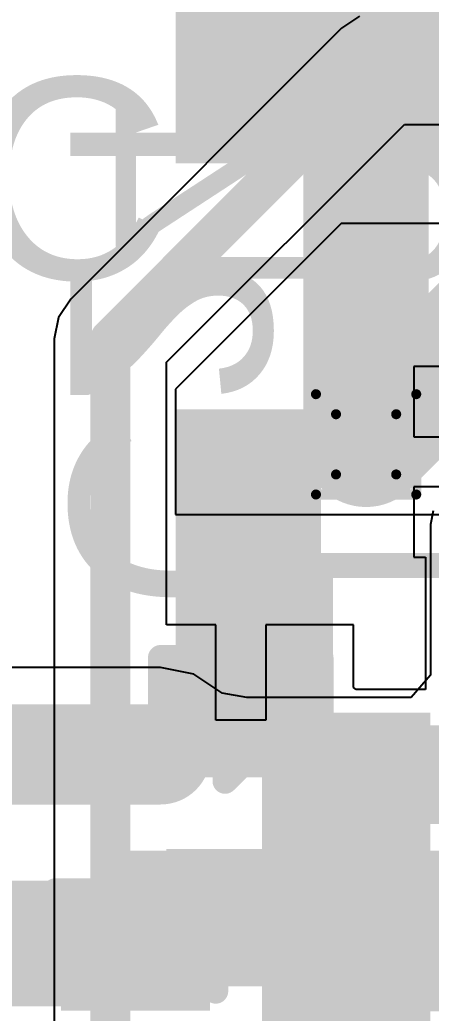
# Model space of a CAD drawing. Header units: inches. Extents: x -8 to 210, y -39 to 109.
# Drawn here: x 8.96 to 11.05, y 49.75 to 54.78 of the extents above; entities that cross this region are included whole.
import ezdxf

# ---------------------------------------------------------------- set-up
doc = ezdxf.new("R2010")
doc.units = ezdxf.units.IN
for name, color, linetype in [('Bottom Layer', 5, 'Continuous'), ('Bottom Overlay', 54, 'Continuous'), ('Bottom Paste', 16, 'Continuous'), ('Bottom Solder', 6, 'Continuous'), ('Drill Drawing', 1, 'Continuous'), ('Top Layer', 1, 'Continuous'), ('Top Overlay', 2, 'Continuous'), ('Top Paste', 8, 'Continuous'), ('Top Solder', 216, 'Continuous'), ('Via Holes', 16, 'Continuous')]:
    doc.layers.add(name, color=color, linetype=linetype)
doc.styles.add('Arial', font='', dxfattribs={"height": 0.2})
doc.styles.get('Arial').set_extended_font_data('Arial')

# ---------------------------------------------------------------- blocks, each defined once
blk = doc.blocks.new('R___0201_B_5')
at = {"layer": 'Bottom Layer'}
for points in [[(-0.41, 0.185), (-0.14, 0.185), (-0.14, -0.185), (-0.41, -0.185)], [(0.14, 0.185), (0.41, 0.185), (0.41, -0.185), (0.14, -0.185)]]:
    blk.add_hatch(color=5, dxfattribs=at).paths.add_polyline_path(points)
at = {"layer": 'Bottom Paste'}
for points in [[(-0.41, 0.185), (-0.14, 0.185), (-0.14, -0.185), (-0.41, -0.185)], [(0.14, 0.185), (0.41, 0.185), (0.41, -0.185), (0.14, -0.185)]]:
    blk.add_hatch(color=16, dxfattribs=at).paths.add_polyline_path(points)
at = {"layer": 'Bottom Solder'}
for points in [[(-0.465, 0.24), (-0.085, 0.24), (-0.085, -0.24), (-0.465, -0.24)], [(0.085, 0.24), (0.465, 0.24), (0.465, -0.24), (0.085, -0.24)]]:
    blk.add_hatch(color=6, dxfattribs=at).paths.add_polyline_path(points)
at = {"layer": 'Bottom Overlay'}
for points in [[(-0.4826, 0.254, 0.127, 0.127, 0), (0.4826, 0.254, 0.127, 0.127, 0)], [(-0.4826, 0.254, 0.127, 0.127, 0), (-0.4826, -0.254, 0.127, 0.127, 0)], [(0.4826, 0.254, 0.127, 0.127, 0), (0.4826, -0.254, 0.127, 0.127, 0)], [(-0.4826, -0.254, 0.127, 0.127, 0), (0.4826, -0.254, 0.127, 0.127, 0)]]:
    blk.add_lwpolyline(points, format="xyseb", dxfattribs=at)
for points in [[(-0.5143, 0.254, 0.0635, 0.0635, 1), (-0.4508, 0.254, 0.0635, 0.0635, 1)], [(-0.5143, 0.254, 0.0635, 0.0635, 1), (-0.4508, 0.254, 0.0635, 0.0635, 1)], [(0.4508, 0.254, 0.0635, 0.0635, 1), (0.5143, 0.254, 0.0635, 0.0635, 1)], [(0.4508, 0.254, 0.0635, 0.0635, 1), (0.5143, 0.254, 0.0635, 0.0635, 1)], [(-0.5143, -0.254, 0.0635, 0.0635, 1), (-0.4508, -0.254, 0.0635, 0.0635, 1)], [(-0.5143, -0.254, 0.0635, 0.0635, 1), (-0.4508, -0.254, 0.0635, 0.0635, 1)], [(0.4508, -0.254, 0.0635, 0.0635, 1), (0.5143, -0.254, 0.0635, 0.0635, 1)], [(0.4508, -0.254, 0.0635, 0.0635, 1), (0.5143, -0.254, 0.0635, 0.0635, 1)]]:
    blk.add_lwpolyline(points, format="xyseb", close=True, dxfattribs=at)
blk = doc.blocks.new('C___0402_B_6')
at = {"layer": 'Bottom Layer'}
for points in [[(-0.2413, 0.3175), (-0.2413, -0.3175), (-0.6985, -0.3175), (-0.6985, 0.3175)], [(0.6985, 0.3175), (0.6985, -0.3175), (0.2413, -0.3175), (0.2413, 0.3175)]]:
    blk.add_hatch(color=5, dxfattribs=at).paths.add_polyline_path(points)
at = {"layer": 'Bottom Paste'}
for points in [[(-0.2413, 0.3175), (-0.2413, -0.3175), (-0.6985, -0.3175), (-0.6985, 0.3175)], [(0.6985, 0.3175), (0.6985, -0.3175), (0.2413, -0.3175), (0.2413, 0.3175)]]:
    blk.add_hatch(color=16, dxfattribs=at).paths.add_polyline_path(points)
at = {"layer": 'Bottom Solder'}
for points in [[(-0.1813, 0.3775), (-0.1813, -0.3775), (-0.7585, -0.3775), (-0.7585, 0.3775)], [(0.7585, 0.3775), (0.7585, -0.3775), (0.1813, -0.3775), (0.1813, 0.3775)]]:
    blk.add_hatch(color=6, dxfattribs=at).paths.add_polyline_path(points)
at = {"layer": 'Bottom Overlay'}
for points in [[(-0.2794, 0.4064, 0.127, 0.127, 0), (-0.7874, 0.4064, 0.127, 0.127, 0)], [(-0.7874, -0.4064, 0.127, 0.127, 0), (-0.7874, 0.4064, 0.127, 0.127, 0)], [(0.7874, 0.4064, 0.127, 0.127, 0), (0.2794, 0.4064, 0.127, 0.127, 0)], [(0.7874, -0.4064, 0.127, 0.127, 0), (0.7874, 0.4064, 0.127, 0.127, 0)], [(-0.2794, -0.4064, 0.127, 0.127, 0), (-0.7874, -0.4064, 0.127, 0.127, 0)], [(0.7874, -0.4064, 0.127, 0.127, 0), (0.2794, -0.4064, 0.127, 0.127, 0)]]:
    blk.add_lwpolyline(points, format="xyseb", dxfattribs=at)
for points in [[(-0.8191, 0.4064, 0.0635, 0.0635, 1), (-0.7556, 0.4064, 0.0635, 0.0635, 1)], [(-0.8191, 0.4064, 0.0635, 0.0635, 1), (-0.7556, 0.4064, 0.0635, 0.0635, 1)], [(-0.3111, 0.4064, 0.0635, 0.0635, 1), (-0.2477, 0.4064, 0.0635, 0.0635, 1)], [(0.2477, 0.4064, 0.0635, 0.0635, 1), (0.3111, 0.4064, 0.0635, 0.0635, 1)], [(0.7556, 0.4064, 0.0635, 0.0635, 1), (0.8191, 0.4064, 0.0635, 0.0635, 1)], [(0.7556, 0.4064, 0.0635, 0.0635, 1), (0.8191, 0.4064, 0.0635, 0.0635, 1)], [(-0.8191, -0.4064, 0.0635, 0.0635, 1), (-0.7556, -0.4064, 0.0635, 0.0635, 1)], [(-0.8191, -0.4064, 0.0635, 0.0635, 1), (-0.7556, -0.4064, 0.0635, 0.0635, 1)], [(-0.3111, -0.4064, 0.0635, 0.0635, 1), (-0.2477, -0.4064, 0.0635, 0.0635, 1)], [(0.2477, -0.4064, 0.0635, 0.0635, 1), (0.3111, -0.4064, 0.0635, 0.0635, 1)], [(0.7556, -0.4064, 0.0635, 0.0635, 1), (0.8191, -0.4064, 0.0635, 0.0635, 1)], [(0.7556, -0.4064, 0.0635, 0.0635, 1), (0.8191, -0.4064, 0.0635, 0.0635, 1)]]:
    blk.add_lwpolyline(points, format="xyseb", close=True, dxfattribs=at)
blk = doc.blocks.new('C___0402_7')
at = {"layer": 'Top Layer'}
for points in [[(-0.6985, -0.3175), (-0.6985, 0.3175), (-0.2413, 0.3175), (-0.2413, -0.3175)], [(0.2413, -0.3175), (0.2413, 0.3175), (0.6985, 0.3175), (0.6985, -0.3175)]]:
    blk.add_hatch(color=1, dxfattribs=at).paths.add_polyline_path(points)
at = {"layer": 'Top Paste'}
for points in [[(-0.6985, -0.3175), (-0.6985, 0.3175), (-0.2413, 0.3175), (-0.2413, -0.3175)], [(0.2413, -0.3175), (0.2413, 0.3175), (0.6985, 0.3175), (0.6985, -0.3175)]]:
    blk.add_hatch(color=8, dxfattribs=at).paths.add_polyline_path(points)
at = {"layer": 'Top Solder'}
for points in [[(-0.7585, -0.3775), (-0.7585, 0.3775), (-0.1813, 0.3775), (-0.1813, -0.3775)], [(0.1813, -0.3775), (0.1813, 0.3775), (0.7585, 0.3775), (0.7585, -0.3775)]]:
    blk.add_hatch(color=216, dxfattribs=at).paths.add_polyline_path(points)
at = {"layer": 'Top Overlay'}
for points in [[(-0.7874, 0.4064, 0.127, 0.127, 0), (-0.2794, 0.4064, 0.127, 0.127, 0)], [(-0.7874, 0.4064, 0.127, 0.127, 0), (-0.7874, -0.4064, 0.127, 0.127, 0)], [(0.2794, 0.4064, 0.127, 0.127, 0), (0.7874, 0.4064, 0.127, 0.127, 0)], [(0.7874, 0.4064, 0.127, 0.127, 0), (0.7874, -0.4064, 0.127, 0.127, 0)], [(-0.7874, -0.4064, 0.127, 0.127, 0), (-0.2794, -0.4064, 0.127, 0.127, 0)], [(0.2794, -0.4064, 0.127, 0.127, 0), (0.7874, -0.4064, 0.127, 0.127, 0)]]:
    blk.add_lwpolyline(points, format="xyseb", dxfattribs=at)
for points in [[(-0.8191, 0.4064, 0.0635, 0.0635, 1), (-0.7556, 0.4064, 0.0635, 0.0635, 1)], [(-0.8191, 0.4064, 0.0635, 0.0635, 1), (-0.7556, 0.4064, 0.0635, 0.0635, 1)], [(-0.3111, 0.4064, 0.0635, 0.0635, 1), (-0.2477, 0.4064, 0.0635, 0.0635, 1)], [(0.2477, 0.4064, 0.0635, 0.0635, 1), (0.3111, 0.4064, 0.0635, 0.0635, 1)], [(0.7556, 0.4064, 0.0635, 0.0635, 1), (0.8191, 0.4064, 0.0635, 0.0635, 1)], [(0.7556, 0.4064, 0.0635, 0.0635, 1), (0.8191, 0.4064, 0.0635, 0.0635, 1)], [(-0.8191, -0.4064, 0.0635, 0.0635, 1), (-0.7556, -0.4064, 0.0635, 0.0635, 1)], [(-0.8191, -0.4064, 0.0635, 0.0635, 1), (-0.7556, -0.4064, 0.0635, 0.0635, 1)], [(-0.3111, -0.4064, 0.0635, 0.0635, 1), (-0.2477, -0.4064, 0.0635, 0.0635, 1)], [(0.2477, -0.4064, 0.0635, 0.0635, 1), (0.3111, -0.4064, 0.0635, 0.0635, 1)], [(0.7556, -0.4064, 0.0635, 0.0635, 1), (0.8191, -0.4064, 0.0635, 0.0635, 1)], [(0.7556, -0.4064, 0.0635, 0.0635, 1), (0.8191, -0.4064, 0.0635, 0.0635, 1)]]:
    blk.add_lwpolyline(points, format="xyseb", close=True, dxfattribs=at)
blk = doc.blocks.new('56_QFN__7_7__20')
at = {"layer": 'Top Layer'}
for points in [[(-3.75, 2.71), (-3.1, 2.71), (-3.1, 2.49), (-3.75, 2.49)], [(-3.75, 2.31), (-3.1, 2.31), (-3.1, 2.09), (-3.75, 2.09)], [(-3.75, 1.91), (-3.1, 1.91), (-3.1, 1.69), (-3.75, 1.69)], [(-3.75, 1.51), (-3.1, 1.51), (-3.1, 1.29), (-3.75, 1.29)]]:
    blk.add_hatch(color=1, dxfattribs=at).paths.add_polyline_path(points)
at = {"layer": 'Top Paste'}
for points in [[(-3.75, 2.71), (-3.1, 2.71), (-3.1, 2.49), (-3.75, 2.49)], [(-3.75, 2.31), (-3.1, 2.31), (-3.1, 2.09), (-3.75, 2.09)], [(-3.75, 1.91), (-3.1, 1.91), (-3.1, 1.69), (-3.75, 1.69)], [(-3.75, 1.51), (-3.1, 1.51), (-3.1, 1.29), (-3.75, 1.29)]]:
    blk.add_hatch(color=8, dxfattribs=at).paths.add_polyline_path(points)
at = {"layer": 'Top Solder'}
for points in [[(-3.8516, 2.8116), (-2.9984, 2.8116), (-2.9984, 2.3884), (-3.8516, 2.3884)], [(-3.8516, 2.4116), (-2.9984, 2.4116), (-2.9984, 1.9884), (-3.8516, 1.9884)], [(-3.8516, 2.0116), (-2.9984, 2.0116), (-2.9984, 1.5884), (-3.8516, 1.5884)], [(-3.8516, 1.6116), (-2.9984, 1.6116), (-2.9984, 1.1884), (-3.8516, 1.1884)]]:
    blk.add_hatch(color=216, dxfattribs=at).paths.add_polyline_path(points)
at = {"layer": 'Top Overlay'}
for points in [[(-3.556, 2.9464, 0.127, 0.127, 0), (-3.556, 3.556, 0.127, 0.127, 0)], [(-3.556, 3.556, 0.127, 0.127, 0), (-2.921, 3.556, 0.127, 0.127, 0)], [(-4.0386, 2.4638, 0.127, 0.127, 0), (-4.0386, 2.7178, 0.127, 0.127, 0)], [(-4.0386, 2.7178, 0.127, 0.127, 0), (-3.9116, 2.5908, 0.127, 0.127, 0)], [(-4.0386, 2.4638, 0.127, 0.127, 0), (-3.9116, 2.5908, 0.127, 0.127, 0)]]:
    blk.add_lwpolyline(points, format="xyseb", dxfattribs=at)
for points in [[(-3.5877, 3.556, 0.0635, 0.0635, 1), (-3.5242, 3.556, 0.0635, 0.0635, 1)], [(-3.5877, 3.556, 0.0635, 0.0635, 1), (-3.5242, 3.556, 0.0635, 0.0635, 1)], [(-3.5877, 2.9464, 0.0635, 0.0635, 1), (-3.5242, 2.9464, 0.0635, 0.0635, 1)], [(-4.0703, 2.7178, 0.0635, 0.0635, 1), (-4.0069, 2.7178, 0.0635, 0.0635, 1)], [(-4.0703, 2.7178, 0.0635, 0.0635, 1), (-4.0069, 2.7178, 0.0635, 0.0635, 1)], [(-3.9434, 2.5908, 0.0635, 0.0635, 1), (-3.8798, 2.5908, 0.0635, 0.0635, 1)], [(-3.9434, 2.5908, 0.0635, 0.0635, 1), (-3.8798, 2.5908, 0.0635, 0.0635, 1)], [(-4.0703, 2.4638, 0.0635, 0.0635, 1), (-4.0069, 2.4638, 0.0635, 0.0635, 1)], [(-4.0703, 2.4638, 0.0635, 0.0635, 1), (-4.0069, 2.4638, 0.0635, 0.0635, 1)]]:
    blk.add_lwpolyline(points, format="xyseb", close=True, dxfattribs=at)

msp = doc.modelspace()

# ---------------------------------------------------------------- hatches: boundary and pattern name
at = {"layer": 'Bottom Layer'}
h = msp.add_hatch(color=5, dxfattribs=at)
edge = h.paths.add_edge_path()
edge.add_arc((10.7188, 52.6288), 0.3, 0, 360)
for points in [[(9.7536, 50.9524), (10.4902, 50.9524), (10.4902, 52.8066), (9.7536, 52.8066)], [(10.668, 50.7492), (11.43, 50.7492), (11.43, 51.2064), (10.668, 51.2064)], [(9.398, 49.8846), (11.8618, 49.8846), (11.8618, 50.5714), (9.398, 50.5714)]]:
    msp.add_hatch(color=5, dxfattribs=at).paths.add_polyline_path(points)
at = {"layer": 'Top Layer'}
for points in [[(9.7536, 54.5338), (14.5542, 54.5338), (14.5542, 55.7784), (9.7536, 55.7784)], [(9.7536, 54.0512), (12.5222, 54.0512), (12.5222, 54.6354), (9.7536, 54.6354)], [(10.2873, 50.2158), (10.9474, 50.2158), (10.9474, 50.7492), (10.2873, 50.7492)], [(8.1788, 49.784), (9.8806, 49.784), (9.8806, 50.419), (8.1788, 50.419)]]:
    msp.add_hatch(color=1, dxfattribs=at).paths.add_polyline_path(points)
h = msp.add_hatch(color=1, dxfattribs=at)
edge = h.paths.add_edge_path()
edge.add_arc((10.7188, 52.6288), 0.3, 0, 360)
at = {"layer": 'Via Holes'}
h = msp.add_hatch(color=7, dxfattribs=at)
edge = h.paths.add_edge_path()
edge.add_arc((10.7188, 52.6288), 0.15, 0, 360)

# ---------------------------------------------------------------- linework, layer by layer
at = {"layer": 'Bottom Layer'}
for p, q in [((10.686, 54.797), (10.5936, 54.7352)), ((10.5936, 54.7352), (9.222, 53.3636)), ((10.5936, 54.7352), (10.5936, 54.7352)), ((9.7083, 53.0442), (10.913, 54.2489)), ((10.913, 54.2489), (35.9754, 54.2489)), ((10.5918, 53.7464), (9.7536, 52.9082)), ((12.9032, 53.7464), (10.5918, 53.7464)), ((9.222, 53.3636), (9.1602, 53.2712)), ((9.1602, 53.2712), (9.1385, 53.1622)), ((9.1385, 53.1622), (9.1385, 53.1622)), ((9.1385, 53.1622), (9.1385, 50.4444)), ((9.7083, 51.7144), (9.7083, 53.0442)), ((11.4046, 53.0225), (10.9601, 53.0225)), ((10.9601, 53.0225), (10.9601, 52.6669)), ((9.7536, 52.9082), (9.7536, 52.2732)), ((10.9601, 52.6669), (11.4046, 52.6669)), ((11.5316, 52.4129), (10.9601, 52.4129)), ((10.9601, 52.4129), (10.9601, 52.0573)), ((9.7536, 52.2732), (12.9032, 52.2732)), ((10.9601, 52.0573), (11.0201, 52.0573)), ((11.0201, 52.0573), (11.0201, 51.3877)), ((9.9568, 51.7144), (9.7083, 51.7144)), ((9.9568, 51.2318), (9.9568, 51.7144)), ((10.6553, 51.7144), (10.2108, 51.7144)), ((10.2108, 51.7144), (10.2108, 51.2318)), ((10.6553, 51.3981), (10.6553, 51.7144)), ((10.668, 51.3877), (10.6553, 51.3981)), ((11.0201, 51.3877), (10.668, 51.3877)), ((10.2108, 51.2318), (9.9568, 51.2318)), ((9.1385, 50.4444), (9.1385, 49.14))]:
    msp.add_line(p, q, dxfattribs=at)
for points in [[(9.4234, 53.1622, 0.2032, 0.2032, 0), (10.795, 54.5338, 0.2032, 0.2032, 0)], [(10.795, 54.5338, 0.2032, 0.2032, 0), (36.0934, 54.5338, 0.2032, 0.2032, 0)], [(10.7188, 52.6288, 0.635, 0.635, 0), (11.3538, 53.2638, 0.635, 0.635, 0)], [(11.3538, 53.2638, 0.635, 0.635, 0), (12.065, 53.2638, 0.635, 0.635, 0)], [(9.4234, 50.4444, 0.2032, 0.2032, 0), (9.4234, 53.1622, 0.2032, 0.2032, 0)], [(10.0843, 52.5676, 0.2032, 0.2032, 0), (10.2188, 52.4331, 0.2032, 0.2032, 0)], [(10.2188, 52.4331, 0.2032, 0.2032, 0), (10.3256, 52.5399, 0.2032, 0.2032, 0)], [(10.206, 52.4203, 0.2032, 0.2032, 0), (10.2188, 52.4331, 0.2032, 0.2032, 0)], [(10.2491, 51.8762, 0.2032, 0.2032, 0), (10.2491, 52.3772, 0.2032, 0.2032, 0)], [(9.4234, 49.022, 0.2032, 0.2032, 0), (9.4234, 50.4444, 0.2032, 0.2032, 0)], [(9.4996, 50.4444, 0.2032, 0.2032, 0), (9.7414, 50.2026, 0.2032, 0.2032, 0)], [(9.7414, 50.2026, 0.2032, 0.2032, 0), (10.6299, 50.2026, 0.2032, 0.2032, 0)]]:
    msp.add_lwpolyline(points, format="xyseb", dxfattribs=at)
for points in [[(10.7442, 54.5338, 0.1016, 0.1016, 1), (10.8458, 54.5338, 0.1016, 0.1016, 1)], [(10.7442, 54.5338, 0.1016, 0.1016, 1), (10.8458, 54.5338, 0.1016, 0.1016, 1)], [(11.1951, 53.2638, 0.3175, 0.3175, 1), (11.5125, 53.2638, 0.3175, 0.3175, 1)], [(11.1951, 53.2638, 0.3175, 0.3175, 1), (11.5125, 53.2638, 0.3175, 0.3175, 1)], [(9.3726, 53.1622, 0.1016, 0.1016, 1), (9.4742, 53.1622, 0.1016, 0.1016, 1)], [(9.3726, 53.1622, 0.1016, 0.1016, 1), (9.4742, 53.1622, 0.1016, 0.1016, 1)], [(10.5601, 52.6288, 0.3175, 0.3175, 1), (10.8775, 52.6288, 0.3175, 0.3175, 1)], [(10.0335, 52.5676, 0.1016, 0.1016, 1), (10.1351, 52.5676, 0.1016, 0.1016, 1)], [(10.2748, 52.5399, 0.1016, 0.1016, 1), (10.3764, 52.5399, 0.1016, 0.1016, 1)], [(10.1552, 52.4203, 0.1016, 0.1016, 1), (10.2568, 52.4203, 0.1016, 0.1016, 1)], [(10.168, 52.4331, 0.1016, 0.1016, 1), (10.2696, 52.4331, 0.1016, 0.1016, 1)], [(10.168, 52.4331, 0.1016, 0.1016, 1), (10.2696, 52.4331, 0.1016, 0.1016, 1)], [(10.168, 52.4331, 0.1016, 0.1016, 1), (10.2696, 52.4331, 0.1016, 0.1016, 1)], [(10.1983, 52.3772, 0.1016, 0.1016, 1), (10.2999, 52.3772, 0.1016, 0.1016, 1)], [(10.1983, 51.8762, 0.1016, 0.1016, 1), (10.2999, 51.8762, 0.1016, 0.1016, 1)], [(9.3726, 50.4444, 0.1016, 0.1016, 1), (9.4742, 50.4444, 0.1016, 0.1016, 1)], [(9.3726, 50.4444, 0.1016, 0.1016, 1), (9.4742, 50.4444, 0.1016, 0.1016, 1)], [(9.4488, 50.4444, 0.1016, 0.1016, 1), (9.5504, 50.4444, 0.1016, 0.1016, 1)], [(9.6906, 50.2026, 0.1016, 0.1016, 1), (9.7922, 50.2026, 0.1016, 0.1016, 1)], [(9.6906, 50.2026, 0.1016, 0.1016, 1), (9.7922, 50.2026, 0.1016, 0.1016, 1)], [(10.5791, 50.2026, 0.1016, 0.1016, 1), (10.6807, 50.2026, 0.1016, 0.1016, 1)]]:
    msp.add_lwpolyline(points, format="xyseb", close=True, dxfattribs=at)
at = {"layer": 'Bottom Overlay'}
msp.add_lwpolyline([(10.9474, 49.9618, 0.1778, 0.1778, 0), (10.9474, 49.9767, 0.1778, 0.1778, 0)], format="xyseb", dxfattribs=at)
for points in [[(10.903, 49.9767, 0.0889, 0.0889, 1), (10.9918, 49.9767, 0.0889, 0.0889, 1)], [(10.903, 49.9618, 0.0889, 0.0889, 1), (10.9918, 49.9618, 0.0889, 0.0889, 1)]]:
    msp.add_lwpolyline(points, format="xyseb", close=True, dxfattribs=at)
at = {"layer": 'Drill Drawing'}
for points in [[(10.4648, 52.8828, 0.0508, 0.0508, 0), (10.9728, 52.8828, 0.0508, 0.0508, 0)], [(10.4648, 52.3748, 0.0508, 0.0508, 0), (10.4648, 52.8828, 0.0508, 0.0508, 0)], [(10.9728, 52.3748, 0.0508, 0.0508, 0), (10.9728, 52.8828, 0.0508, 0.0508, 0)], [(10.5664, 52.7812, 0.0508, 0.0508, 0), (10.8712, 52.7812, 0.0508, 0.0508, 0)], [(10.5664, 52.4764, 0.0508, 0.0508, 0), (10.5664, 52.7812, 0.0508, 0.0508, 0)], [(10.8712, 52.4764, 0.0508, 0.0508, 0), (10.8712, 52.7812, 0.0508, 0.0508, 0)], [(10.5664, 52.4764, 0.0508, 0.0508, 0), (10.8712, 52.4764, 0.0508, 0.0508, 0)], [(10.4648, 52.3748, 0.0508, 0.0508, 0), (10.9728, 52.3748, 0.0508, 0.0508, 0)]]:
    msp.add_lwpolyline(points, format="xyseb", dxfattribs=at)
for points in [[(10.4521, 52.8828, 0.0254, 0.0254, 1), (10.4775, 52.8828, 0.0254, 0.0254, 1)], [(10.4521, 52.8828, 0.0254, 0.0254, 1), (10.4775, 52.8828, 0.0254, 0.0254, 1)], [(10.9601, 52.8828, 0.0254, 0.0254, 1), (10.9855, 52.8828, 0.0254, 0.0254, 1)], [(10.9601, 52.8828, 0.0254, 0.0254, 1), (10.9855, 52.8828, 0.0254, 0.0254, 1)], [(10.5537, 52.7812, 0.0254, 0.0254, 1), (10.5791, 52.7812, 0.0254, 0.0254, 1)], [(10.5537, 52.7812, 0.0254, 0.0254, 1), (10.5791, 52.7812, 0.0254, 0.0254, 1)], [(10.8585, 52.7812, 0.0254, 0.0254, 1), (10.8839, 52.7812, 0.0254, 0.0254, 1)], [(10.8585, 52.7812, 0.0254, 0.0254, 1), (10.8839, 52.7812, 0.0254, 0.0254, 1)], [(10.5537, 52.4764, 0.0254, 0.0254, 1), (10.5791, 52.4764, 0.0254, 0.0254, 1)], [(10.5537, 52.4764, 0.0254, 0.0254, 1), (10.5791, 52.4764, 0.0254, 0.0254, 1)], [(10.8585, 52.4764, 0.0254, 0.0254, 1), (10.8839, 52.4764, 0.0254, 0.0254, 1)], [(10.8585, 52.4764, 0.0254, 0.0254, 1), (10.8839, 52.4764, 0.0254, 0.0254, 1)], [(10.4521, 52.3748, 0.0254, 0.0254, 1), (10.4775, 52.3748, 0.0254, 0.0254, 1)], [(10.4521, 52.3748, 0.0254, 0.0254, 1), (10.4775, 52.3748, 0.0254, 0.0254, 1)], [(10.9601, 52.3748, 0.0254, 0.0254, 1), (10.9855, 52.3748, 0.0254, 0.0254, 1)], [(10.9601, 52.3748, 0.0254, 0.0254, 1), (10.9855, 52.3748, 0.0254, 0.0254, 1)]]:
    msp.add_lwpolyline(points, format="xyseb", close=True, dxfattribs=at)
at = {"layer": 'Top Layer'}
for p, q in [((11.0593, 52.2918), (11.0455, 52.2224)), ((11.0455, 52.2224), (11.0455, 51.4604)), ((9.6774, 51.4995), (5.8058, 51.4995)), ((9.8459, 51.4659), (9.6774, 51.4995)), ((9.9887, 51.3705), (9.8459, 51.4659)), ((11.0455, 51.4604), (10.9476, 51.347)), ((9.99, 51.3686), (9.9887, 51.3705)), ((10.115, 51.347), (9.99, 51.3686)), ((10.9476, 51.347), (10.115, 51.347)), ((10.115, 51.347), (10.115, 51.347)), ((10.115, 51.347), (10.115, 51.347))]:
    msp.add_line(p, q, dxfattribs=at)
for points in [[(10.7188, 52.6288, 0.635, 0.635, 0), (10.7188, 54.3052, 0.635, 0.635, 0)], [(5.8058, 51.0592, 0.508, 0.508, 0), (9.6774, 51.0592, 0.508, 0.508, 0)], [(9.6774, 51.0592, 0.2032, 0.2032, 0), (10.6178, 51.0592, 0.2032, 0.2032, 0)], [(10.4487, 50.441, 0.254, 0.254, 0), (10.4902, 50.4825, 0.254, 0.254, 0)], [(9.7409, 50.1523, 0.254, 0.254, 0), (10.0296, 50.441, 0.254, 0.254, 0)], [(10.0296, 50.441, 0.254, 0.254, 0), (10.4487, 50.441, 0.254, 0.254, 0)], [(9.6393, 50.0507, 0.254, 0.254, 0), (9.7409, 50.1523, 0.254, 0.254, 0)], [(9.7409, 50.1523, 0.254, 0.254, 0), (9.7409, 50.1523, 0.254, 0.254, 0)], [(9.5504, 50.0507, 0.254, 0.254, 0), (9.6393, 50.0507, 0.254, 0.254, 0)], [(10.6178, 49.8592, 0.2032, 0.2032, 0), (11.1528, 49.8592, 0.2032, 0.2032, 0)]]:
    msp.add_lwpolyline(points, format="xyseb", dxfattribs=at)
for points in [[(10.5601, 54.3052, 0.3175, 0.3175, 1), (10.8775, 54.3052, 0.3175, 0.3175, 1)], [(10.5601, 52.6288, 0.3175, 0.3175, 1), (10.8775, 52.6288, 0.3175, 0.3175, 1)], [(9.5504, 51.0592, 0.254, 0.254, 1), (9.8044, 51.0592, 0.254, 0.254, 1)], [(9.6266, 51.0592, 0.1016, 0.1016, 1), (9.7282, 51.0592, 0.1016, 0.1016, 1)], [(10.567, 51.0592, 0.1016, 0.1016, 1), (10.6686, 51.0592, 0.1016, 0.1016, 1)], [(10.4267, 50.4825, 0.127, 0.127, 1), (10.5537, 50.4825, 0.127, 0.127, 1)], [(9.9661, 50.441, 0.127, 0.127, 1), (10.0931, 50.441, 0.127, 0.127, 1)], [(9.9661, 50.441, 0.127, 0.127, 1), (10.0931, 50.441, 0.127, 0.127, 1)], [(10.3852, 50.441, 0.127, 0.127, 1), (10.5122, 50.441, 0.127, 0.127, 1)], [(10.3852, 50.441, 0.127, 0.127, 1), (10.5122, 50.441, 0.127, 0.127, 1)], [(9.6774, 50.1523, 0.127, 0.127, 1), (9.8044, 50.1523, 0.127, 0.127, 1)], [(9.6774, 50.1523, 0.127, 0.127, 1), (9.8044, 50.1523, 0.127, 0.127, 1)], [(9.6774, 50.1523, 0.127, 0.127, 1), (9.8044, 50.1523, 0.127, 0.127, 1)], [(9.6774, 50.1523, 0.127, 0.127, 1), (9.8044, 50.1523, 0.127, 0.127, 1)], [(9.4869, 50.0507, 0.127, 0.127, 1), (9.6139, 50.0507, 0.127, 0.127, 1)], [(9.5758, 50.0507, 0.127, 0.127, 1), (9.7028, 50.0507, 0.127, 0.127, 1)], [(9.5758, 50.0507, 0.127, 0.127, 1), (9.7028, 50.0507, 0.127, 0.127, 1)], [(10.567, 49.8592, 0.1016, 0.1016, 1), (10.6686, 49.8592, 0.1016, 0.1016, 1)]]:
    msp.add_lwpolyline(points, format="xyseb", close=True, dxfattribs=at)

# ---------------------------------------------------------------- block references
msp.add_blockref('56_QFN__7_7__20', (14.0428, 48.4592))
for name, p, rotation in [('C___0402_B_6', (10.0838, 50.7619), 270), ('R___0201_B_5', (10.922, 50.6222), 90), ('C___0402_7', (9.5504, 49.5808), 90)]:
    msp.add_blockref(name, p, dxfattribs=dict(rotation=rotation))

# ---------------------------------------------------------------- texts
at = {"layer": 'Bottom Overlay', "style": 'Arial', "text_generation_flag": 2}
for s, p in [('C14', (10.7444, 53.1372)), ('C24', (9.2204, 51.7826))]:
    msp.add_text(s, height=1.016, rotation=270, dxfattribs=at).set_placement(p)
at = {"layer": 'Top Overlay', "style": 'Arial'}
msp.add_text('C26', height=1.016, dxfattribs=at).set_placement((8.7042, 53.4672))

doc.saveas('drawing.dxf')
